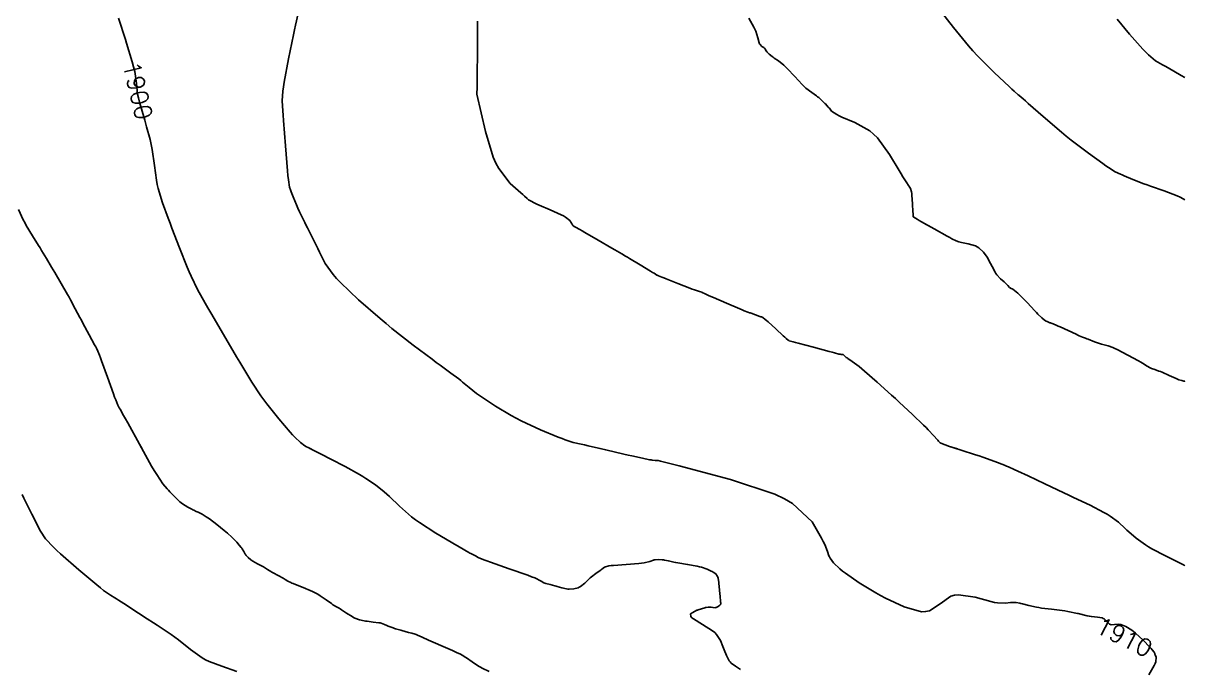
# Model space of a CAD drawing. Header units: metres. Extents: x 837477 to 838477, y 1189014 to 1191014.
# Drawn here: x 838219.8 to 838476.5, y 1189173 to 1189315.7 of the extents above; entities that cross this region are included whole.
import ezdxf

# ---------------------------------------------------------------- set-up
doc = ezdxf.new("R2010")
doc.units = ezdxf.units.M
doc.header["$LTSCALE"] = 0.3
doc.layers.add('COTAS 10', color=1, linetype='Continuous')
doc.styles.get("Standard").update_dxf_attribs({"font": 'simplex.shx'})

msp = doc.modelspace()

# ---------------------------------------------------------------- linework, layer by layer
at = {"layer": 'COTAS 10'}
for points, elevation in [([(838240.88, 1189316.781), (838242.403, 1189312.131), (838242.662, 1189311.28), (838243.917, 1189307.15), (838244.206, 1189306.037), (838244.438, 1189305.04), (838244.807, 1189302.403), (838245.09, 1189300.008), (838245.268, 1189299.163), (838245.49, 1189298.24), (838246.653, 1189294.249), (838247.065, 1189292.798), (838247.866, 1189289.976), (838248.12, 1189288.874), (838248.339, 1189287.807), (838248.831, 1189284.249), (838249.26, 1189280.962), (838249.438, 1189280.066), (838249.643, 1189279.176), (838250.596, 1189276.014), (838251.854, 1189272.582), (838252.251, 1189271.521), (838252.668, 1189270.413), (838254.35, 1189266.014), (838256.067, 1189261.744), (838256.507, 1189260.716), (838256.931, 1189259.757), (838258.336, 1189256.852), (838260.004, 1189253.818), (838260.596, 1189252.778), (838261.243, 1189251.65), (838264.047, 1189246.852), (838266.942, 1189241.97), (838267.646, 1189240.789), (838268.309, 1189239.683), (838270.351, 1189236.305), (838272.34, 1189233.303), (838272.969, 1189232.435), (838273.631, 1189231.549), (838276.305, 1189228.215), (838278.796, 1189225.319), (838279.343, 1189224.709), (838279.828, 1189224.183), (838281.066, 1189222.977), (838282.074, 1189222.282), (838282.415, 1189222.077), (838282.782, 1189221.867), (838283.319, 1189221.589)], 1900), ([(838280.562, 1189317.829), (838279.97, 1189315.262), (838279.752, 1189314.244), (838279.51, 1189313.093), (838278.444, 1189307.829), (838277.483, 1189302.679), (838277.308, 1189301.6), (838277.173, 1189300.671), (838277.013, 1189298.569), (838277.19, 1189296.354), (838277.267, 1189295.354), (838277.356, 1189294.186), (838277.778, 1189288.569), (838278.216, 1189283.087), (838278.316, 1189282.003), (838278.406, 1189281.108), (838278.651, 1189279.443), (838278.884, 1189278.85), (838278.966, 1189278.631), (838279.056, 1189278.388), (838279.443, 1189277.312), (838280.193, 1189275.513), (838280.512, 1189274.815), (838280.879, 1189274.031), (838282.605, 1189270.474), (838284.45, 1189266.759), (838284.891, 1189265.875), (838285.303, 1189265.053), (838286.54, 1189262.605), (838288.307, 1189260.127), (838289.053, 1189259.286), (838289.91, 1189258.378), (838293.934, 1189254.539), (838298.677, 1189250.403), (838299.987, 1189249.308), (838301.296, 1189248.235), (838306.015, 1189244.539), (838310.158, 1189241.424), (838311.105, 1189240.718), (838311.965, 1189240.078), (838314.346, 1189238.332), (838316.061, 1189237.056), (838316.501, 1189236.714), (838316.926, 1189236.376), (838318.332, 1189235.197), (838320.02, 1189233.859), (838320.623, 1189233.421), (838321.284, 1189232.954), (838324.161, 1189231.026), (838327.677, 1189228.938), (838328.741, 1189228.37), (838329.845, 1189227.807), (838334.161, 1189225.811), (838338.048, 1189224.186), (838338.882, 1189223.857), (838339.611, 1189223.58), (838341.367, 1189223.017), (838343.119, 1189222.63), (838343.845, 1189222.464), (838344.675, 1189222.272), (838347.595, 1189221.589)], 1910), ([(838380.191, 1189316.78), (838381.279, 1189314.849), (838381.508, 1189314.37), (838381.706, 1189313.915), (838382.157, 1189312.471), (838382.446, 1189311.393), (838382.541, 1189311.169), (838382.643, 1189310.977), (838383.066, 1189310.552), (838383.466, 1189310.318), (838383.553, 1189310.247), (838383.63, 1189310.173), (838383.821, 1189309.882), (838384.03, 1189309.537), (838384.118, 1189309.429), (838384.219, 1189309.315), (838384.693, 1189308.859), (838385.341, 1189308.329), (838385.552, 1189308.169), (838385.777, 1189308.003), (838386.704, 1189307.357), (838387.875, 1189306.41), (838388.253, 1189306.055), (838388.656, 1189305.659), (838390.307, 1189303.896), (838391.984, 1189302.12), (838392.403, 1189301.717), (838392.803, 1189301.353), (838394.082, 1189300.357), (838395.124, 1189299.639), (838395.374, 1189299.45), (838395.607, 1189299.266), (838396.311, 1189298.635), (838396.842, 1189298.095), (838396.966, 1189297.968), (838397.081, 1189297.85), (838397.412, 1189297.504), (838397.736, 1189297.144), (838397.847, 1189297.018), (838397.966, 1189296.879), (838398.469, 1189296.282), (838399.599, 1189295.487), (838400.114, 1189295.225), (838400.716, 1189294.944), (838403.618, 1189293.775), (838406.907, 1189291.902), (838407.753, 1189291.177), (838408.571, 1189290.362), (838411.29, 1189286.676), (838413.411, 1189283.12), (838413.851, 1189282.388), (838414.228, 1189281.766), (838415.058, 1189280.428), (838415.44, 1189279.852), (838415.533, 1189279.71), (838415.621, 1189279.574), (838415.896, 1189279.146), (838416.112, 1189278.399), (838416.163, 1189278.062), (838416.211, 1189277.669), (838416.353, 1189275.781), (838416.448, 1189273.968), (838416.467, 1189273.622), (838416.482, 1189273.343), (838416.506, 1189272.9), (838416.508, 1189272.897), (838416.509, 1189272.896), (838416.51, 1189272.893), (838416.513, 1189272.89), (838416.514, 1189272.887), (838416.517, 1189272.885), (838416.519, 1189272.883), (838416.527, 1189272.878), (838416.549, 1189272.859), (838416.56, 1189272.85), (838416.573, 1189272.838), (838416.637, 1189272.782), (838417.377, 1189272.347), (838417.817, 1189272.098), (838418.358, 1189271.793), (838421.16, 1189270.225), (838424.009, 1189268.64), (838424.58, 1189268.324), (838425.057, 1189268.061), (838425.994, 1189267.557), (838426.597, 1189267.367), (838426.864, 1189267.302), (838427.174, 1189267.232), (838428.653, 1189266.936), (838430.238, 1189266.455), (838430.616, 1189266.269), (838430.966, 1189266.059), (838432.008, 1189265.111), (838432.828, 1189263.956), (838433.039, 1189263.617), (838433.243, 1189263.269), (838433.918, 1189261.942), (838434.591, 1189260.684), (838434.793, 1189260.38), (838435.002, 1189260.094), (838435.811, 1189259.222), (838436.57, 1189258.529), (838436.747, 1189258.358), (838436.91, 1189258.195), (838437.379, 1189257.678), (838437.776, 1189257.276), (838437.894, 1189257.185), (838438.015, 1189257.103), (838438.481, 1189256.882), (838439.264, 1189256.331), (838439.585, 1189256.042), (838439.95, 1189255.692), (838441.648, 1189253.937), (838443.363, 1189252.111), (838443.74, 1189251.718), (838444.074, 1189251.373), (838444.928, 1189250.533), (838445.483, 1189250.082), (838445.629, 1189249.981), (838445.771, 1189249.892), (838446.256, 1189249.658), (838446.72, 1189249.491), (838446.848, 1189249.443), (838446.977, 1189249.394), (838447.443, 1189249.213), (838448.231, 1189248.873), (838448.562, 1189248.725), (838448.943, 1189248.553), (838450.726, 1189247.734), (838452.496, 1189246.92), (838452.868, 1189246.751), (838453.189, 1189246.606), (838453.923, 1189246.286), (838454.577, 1189246.036), (838454.847, 1189245.935), (838455.157, 1189245.821), (838456.598, 1189245.293), (838458.084, 1189244.776), (838458.421, 1189244.667), (838458.726, 1189244.574), (838459.563, 1189244.364), (838460.612, 1189243.981), (838461.052, 1189243.78), (838461.556, 1189243.537), (838463.917, 1189242.314), (838466.27, 1189241.033), (838466.77, 1189240.754), (838467.203, 1189240.508), (838468.22, 1189239.889), (838468.832, 1189239.525), (838469.011, 1189239.439), (838469.194, 1189239.36), (838469.887, 1189239.125), (838470.817, 1189238.808), (838471.149, 1189238.675), (838471.513, 1189238.524), (838473.096, 1189237.816), (838474.617, 1189237.135), (838474.942, 1189237.001), (838475.225, 1189236.889), (838475.901, 1189236.682), (838476.329, 1189236.596), (838476.457, 1189236.561), (838476.514, 1189236.544), (838476.457, 1189236.561), (838476.329, 1189236.596), (838475.901, 1189236.682), (838475.225, 1189236.889), (838474.942, 1189237.001), (838474.617, 1189237.135), (838473.096, 1189237.816), (838471.513, 1189238.524), (838471.149, 1189238.675), (838470.817, 1189238.808), (838469.887, 1189239.125), (838469.194, 1189239.36), (838469.011, 1189239.439), (838468.832, 1189239.525), (838468.22, 1189239.889), (838467.203, 1189240.508), (838466.77, 1189240.754), (838466.27, 1189241.033), (838463.917, 1189242.314), (838461.556, 1189243.537), (838461.052, 1189243.78), (838460.612, 1189243.981), (838459.563, 1189244.364), (838458.726, 1189244.574), (838458.421, 1189244.667), (838458.084, 1189244.776), (838456.598, 1189245.293), (838455.157, 1189245.821), (838454.847, 1189245.935), (838454.577, 1189246.036), (838453.923, 1189246.286), (838453.189, 1189246.606), (838452.868, 1189246.751), (838452.496, 1189246.92), (838450.726, 1189247.734), (838448.943, 1189248.553), (838448.562, 1189248.725), (838448.231, 1189248.873), (838447.443, 1189249.213), (838446.977, 1189249.394), (838446.848, 1189249.443), (838446.72, 1189249.491), (838446.256, 1189249.658), (838445.771, 1189249.892), (838445.629, 1189249.981), (838445.483, 1189250.082), (838444.928, 1189250.533), (838444.074, 1189251.373), (838443.74, 1189251.718), (838443.363, 1189252.111), (838441.648, 1189253.937), (838439.95, 1189255.692), (838439.585, 1189256.042), (838439.264, 1189256.331), (838438.481, 1189256.882), (838438.015, 1189257.103), (838437.894, 1189257.185), (838437.776, 1189257.276), (838437.379, 1189257.678), (838436.91, 1189258.195), (838436.747, 1189258.358), (838436.57, 1189258.529), (838435.811, 1189259.222), (838435.002, 1189260.094), (838434.793, 1189260.38), (838434.591, 1189260.684), (838433.918, 1189261.942), (838433.243, 1189263.269), (838433.039, 1189263.617), (838432.828, 1189263.956), (838432.008, 1189265.111), (838430.966, 1189266.059), (838430.616, 1189266.269), (838430.238, 1189266.455), (838428.653, 1189266.936), (838427.174, 1189267.232), (838426.864, 1189267.302), (838426.597, 1189267.367), (838425.994, 1189267.557), (838425.057, 1189268.061), (838424.58, 1189268.324), (838424.009, 1189268.64), (838421.16, 1189270.225), (838418.723, 1189271.589)], 1930), ([(838422.726, 1189318.135), (838425.382, 1189314.719), (838428.711, 1189310.669), (838429.688, 1189309.578), (838430.687, 1189308.5), (838434.494, 1189304.719), (838437.702, 1189301.727), (838438.324, 1189301.147), (838438.832, 1189300.675), (838439.704, 1189299.87), (838439.811, 1189299.781), (838439.837, 1189299.762), (838439.86, 1189299.745), (838439.929, 1189299.7), (838440.774, 1189298.969), (838441.287, 1189298.518), (838441.922, 1189297.961), (838445.221, 1189295.051), (838449.242, 1189291.613), (838450.331, 1189290.721), (838451.41, 1189289.856), (838455.221, 1189286.949), (838458.406, 1189284.659), (838459.09, 1189284.182), (838459.689, 1189283.774), (838461.14, 1189282.868), (838462.285, 1189282.323), (838462.691, 1189282.142), (838463.136, 1189281.948), (838465.063, 1189281.14), (838467.445, 1189280.214), (838468.176, 1189279.946), (838468.938, 1189279.672), (838471.948, 1189278.643), (838474.834, 1189277.53), (838475.518, 1189277.204), (838476.152, 1189276.871), (838476.514, 1189276.626)], 1940), ([(838461.54, 1189316.562), (838464.311, 1189313.304), (838467.248, 1189309.988), (838467.907, 1189309.298), (838468.498, 1189308.709), (838470.074, 1189307.406), (838471.629, 1189306.508), (838472.208, 1189306.173), (838472.85, 1189305.802), (838475.703, 1189304.148), (838476.514, 1189303.677)], 1950), ([(838426.271, 1189221.589), (838424.326, 1189222.208), (838423.775, 1189222.396), (838423.317, 1189222.559), (838422.442, 1189222.947), (838422.066, 1189223.326), (838421.924, 1189223.484), (838421.765, 1189223.665), (838421.051, 1189224.511), (838419.826, 1189225.838), (838419.345, 1189226.323), (838418.802, 1189226.859), (838416.328, 1189229.219), (838413.387, 1189231.947), (838412.549, 1189232.715), (838411.701, 1189233.488), (838408.556, 1189236.328), (838405.754, 1189238.783), (838405.122, 1189239.315), (838404.554, 1189239.781), (838403.022, 1189240.93), (838402.079, 1189241.559), (838401.881, 1189241.698), (838401.711, 1189241.822), (838401.328, 1189242.143), (838401.153, 1189242.323), (838401.114, 1189242.358), (838401.079, 1189242.386), (838400.987, 1189242.435), (838400.889, 1189242.446), (838400.851, 1189242.45), (838400.807, 1189242.454), (838400.606, 1189242.475), (838400.382, 1189242.502), (838400.323, 1189242.51), (838400.266, 1189242.518), (838400.074, 1189242.55), (838399.106, 1189242.801), (838398.561, 1189242.947), (838397.895, 1189243.125), (838394.488, 1189244.047), (838391.109, 1189244.964), (838390.46, 1189245.14), (838389.935, 1189245.282), (838389.077, 1189245.513), (838389.018, 1189245.533), (838388.997, 1189245.542), (838388.975, 1189245.553), (838388.879, 1189245.603), (838388.388, 1189246.025), (838388.116, 1189246.27), (838387.786, 1189246.57), (838386.101, 1189248.115), (838384.413, 1189249.66), (838384.08, 1189249.959), (838383.804, 1189250.204), (838383.296, 1189250.623), (838382.962, 1189250.75), (838382.797, 1189250.811), (838382.601, 1189250.881), (838381.63, 1189251.227), (838380.66, 1189251.57), (838380.464, 1189251.639), (838380.3, 1189251.697), (838379.968, 1189251.811), (838379.168, 1189252.14), (838378.708, 1189252.333), (838378.146, 1189252.571), (838375.253, 1189253.795), (838372.331, 1189255.045), (838371.75, 1189255.298), (838371.267, 1189255.51), (838370.348, 1189255.942), (838370.009, 1189256.11), (838369.893, 1189256.156), (838369.768, 1189256.203), (838369.234, 1189256.37), (838368.137, 1189256.747), (838367.657, 1189256.926), (838367.1, 1189257.137), (838364.451, 1189258.168), (838361.886, 1189259.182), (838361.383, 1189259.382), (838360.969, 1189259.547), (838360.219, 1189259.853), (838360.062, 1189259.927), (838360.023, 1189259.946), (838359.984, 1189259.964), (838359.859, 1189260.025), (838359.219, 1189260.403), (838358.857, 1189260.621), (838358.415, 1189260.888), (838356.149, 1189262.264), (838353.827, 1189263.671), (838353.35, 1189263.959), (838352.944, 1189264.202), (838352.075, 1189264.713), (838351.039, 1189265.308), (838350.527, 1189265.605), (838349.918, 1189265.959), (838346.907, 1189267.713), (838343.914, 1189269.454), (838343.316, 1189269.8), (838342.818, 1189270.086), (838341.856, 1189270.629), (838341.584, 1189270.783), (838341.522, 1189270.824), (838341.465, 1189270.865), (838341.31, 1189271.006), (838341.128, 1189271.251), (838341.054, 1189271.356), (838340.97, 1189271.477), (838340.584, 1189272.052), (838339.649, 1189272.836), (838339.22, 1189273.09), (838338.717, 1189273.359), (838336.283, 1189274.462), (838333.838, 1189275.495), (838333.327, 1189275.719), (838332.889, 1189275.917), (838331.91, 1189276.409), (838331.488, 1189276.681), (838331.401, 1189276.739), (838331.327, 1189276.791), (838331.171, 1189276.915), (838330.558, 1189277.476), (838330.197, 1189277.802), (838329.753, 1189278.203), (838327.458, 1189280.266), (838324.889, 1189283.576), (838324.272, 1189284.762), (838323.696, 1189286.065), (838321.956, 1189291.747), (838320.075, 1189299.983), (838320.074, 1189299.989), (838320.074, 1189299.991), (838320.075, 1189299.996), (838320.078, 1189300.001), (838320.078, 1189300.003), (838320.079, 1189300.004), (838320.082, 1189300.01), (838320.097, 1189301.532), (838320.106, 1189302.488), (838320.116, 1189303.677), (838320.17, 1189309.906), (838320.222, 1189316.149)], 1920), ([(838246.07, 1189221.589), (838245.483, 1189222.641), (838242.926, 1189227.318), (838242.421, 1189228.235), (838242.005, 1189228.989), (838241.237, 1189230.346), (838241.042, 1189230.657), (838240.987, 1189230.751), (838240.931, 1189230.848), (838240.726, 1189231.228), (838240.244, 1189232.424), (838240.014, 1189233.036), (838239.742, 1189233.77), (838238.41, 1189237.437), (838237.114, 1189241.04), (838236.864, 1189241.734), (838236.661, 1189242.296), (838236.323, 1189243.23), (838236.008, 1189243.828), (838235.82, 1189244.177), (838235.588, 1189244.607), (838234.386, 1189246.825), (838233.011, 1189249.374), (838232.67, 1189250.012), (838232.347, 1189250.621), (838231.323, 1189252.579), (838230.289, 1189254.509), (838229.959, 1189255.101), (838229.611, 1189255.717), (838228.196, 1189258.152), (838226.761, 1189260.577), (838226.056, 1189261.77), (838224.941, 1189263.654), (838223.848, 1189265.47), (838223.516, 1189266.01), (838223.172, 1189266.567), (838221.825, 1189268.709), (838220.485, 1189270.972), (838220.145, 1189271.603), (838219.819, 1189272.237), (838218.756, 1189274.546)], 1890), ([(838322.763, 1189172.403), (838321.254, 1189173.115), (838320.845, 1189173.338), (838320.439, 1189173.572), (838319.004, 1189174.513), (838317.758, 1189175.385), (838317.472, 1189175.576), (838317.21, 1189175.745), (838316.477, 1189176.176), (838315.54, 1189176.615), (838315.149, 1189176.789), (838314.702, 1189176.987), (838312.614, 1189177.895), (838310.409, 1189178.854), (838309.888, 1189179.085), (838309.406, 1189179.301), (838307.99, 1189179.953), (838306.933, 1189180.424), (838306.678, 1189180.524), (838306.439, 1189180.612), (838305.711, 1189180.821), (838304.955, 1189180.999), (838304.699, 1189181.067), (838304.422, 1189181.143), (838303.251, 1189181.484), (838302.103, 1189181.838), (838301.84, 1189181.921), (838301.601, 1189181.998), (838300.938, 1189182.223), (838300.431, 1189182.424), (838300.291, 1189182.485), (838300.15, 1189182.549), (838299.643, 1189182.801), (838298.951, 1189183.043), (838298.695, 1189183.101), (838298.41, 1189183.155), (838297.145, 1189183.317), (838295.8, 1189183.477), (838295.464, 1189183.529), (838295.145, 1189183.586), (838294.124, 1189183.819), (838293.13, 1189184.2), (838292.828, 1189184.349), (838292.514, 1189184.517), (838291.28, 1189185.282), (838290.139, 1189186.038), (838289.882, 1189186.201), (838289.652, 1189186.344), (838289.035, 1189186.691), (838288.409, 1189187.061), (838288.172, 1189187.218), (838287.909, 1189187.399), (838286.731, 1189188.248), (838285.449, 1189189.139), (838285.12, 1189189.346), (838284.803, 1189189.535), (838283.752, 1189190.074), (838282.688, 1189190.525), (838282.363, 1189190.659), (838282.024, 1189190.796), (838280.69, 1189191.322), (838279.461, 1189191.819), (838279.189, 1189191.937), (838278.945, 1189192.048), (838278.311, 1189192.377), (838277.709, 1189192.727), (838277.486, 1189192.85), (838277.239, 1189192.985), (838276.14, 1189193.565), (838275.016, 1189194.173), (838274.752, 1189194.325), (838274.508, 1189194.47), (838273.799, 1189194.932), (838273.107, 1189195.382), (838272.875, 1189195.519), (838272.625, 1189195.66), (838271.573, 1189196.215), (838270.545, 1189196.78), (838270.311, 1189196.928), (838270.097, 1189197.073), (838269.507, 1189197.564), (838269.086, 1189198.052), (838268.979, 1189198.195), (838268.877, 1189198.341), (838268.543, 1189198.895), (838268.205, 1189199.467), (838268.1, 1189199.625), (838267.991, 1189199.782), (838267.553, 1189200.344), (838267.018, 1189200.947), (838266.847, 1189201.129), (838266.666, 1189201.317), (838265.931, 1189202.053), (838264.93, 1189202.961), (838264.581, 1189203.259), (838264.201, 1189203.576), (838262.572, 1189204.887), (838260.966, 1189206.109), (838260.6, 1189206.37), (838260.269, 1189206.597), (838259.358, 1189207.141), (838258.735, 1189207.437), (838258.585, 1189207.508), (838258.445, 1189207.575), (838258.018, 1189207.777), (838257.511, 1189208.029), (838257.32, 1189208.127), (838257.106, 1189208.237), (838256.151, 1189208.734), (838255.042, 1189209.427), (838254.732, 1189209.66), (838254.421, 1189209.911), (838253.286, 1189210.964), (838252.186, 1189212.122), (838251.898, 1189212.439), (838251.616, 1189212.755), (838250.654, 1189213.881), (838249.303, 1189215.903), (838248.776, 1189216.783), (838248.182, 1189217.802), (838245.483, 1189222.641), (838242.926, 1189227.318), (838242.421, 1189228.235), (838242.005, 1189228.989), (838241.237, 1189230.346), (838241.042, 1189230.657), (838240.987, 1189230.751), (838240.931, 1189230.848), (838240.726, 1189231.228), (838240.244, 1189232.424), (838240.014, 1189233.036), (838239.742, 1189233.77), (838238.41, 1189237.437), (838237.114, 1189241.04), (838236.864, 1189241.734), (838236.661, 1189242.296), (838236.323, 1189243.23), (838236.008, 1189243.828), (838235.82, 1189244.177), (838235.588, 1189244.607), (838234.386, 1189246.825), (838233.011, 1189249.374), (838232.67, 1189250.012), (838232.347, 1189250.621), (838231.323, 1189252.579), (838230.289, 1189254.509), (838229.959, 1189255.101), (838229.611, 1189255.717), (838228.196, 1189258.152), (838226.761, 1189260.577), (838226.056, 1189261.77), (838224.941, 1189263.654), (838223.848, 1189265.47), (838223.516, 1189266.01), (838223.172, 1189266.567), (838221.825, 1189268.709), (838220.485, 1189270.972), (838220.153, 1189271.589)], 1890), ([(838252.226, 1189271.589), (838252.251, 1189271.521), (838252.668, 1189270.413), (838254.35, 1189266.014), (838256.067, 1189261.744), (838256.507, 1189260.716), (838256.931, 1189259.757), (838258.336, 1189256.852), (838260.004, 1189253.818), (838260.596, 1189252.778), (838261.243, 1189251.65), (838264.047, 1189246.852), (838266.942, 1189241.97), (838267.646, 1189240.789), (838268.309, 1189239.683), (838270.351, 1189236.305), (838272.34, 1189233.303), (838272.969, 1189232.435), (838273.631, 1189231.549), (838276.305, 1189228.215), (838278.796, 1189225.319), (838279.343, 1189224.709), (838279.828, 1189224.183), (838281.066, 1189222.977), (838282.074, 1189222.282), (838282.415, 1189222.077), (838282.782, 1189221.867), (838284.327, 1189221.066), (838286.388, 1189220.04), (838287.08, 1189219.688), (838287.824, 1189219.307), (838290.947, 1189217.687), (838294.09, 1189215.962), (838294.845, 1189215.515), (838295.551, 1189215.081), (838297.687, 1189213.625), (838299.599, 1189212.07), (838300.165, 1189211.573), (838300.746, 1189211.048), (838302.973, 1189208.912), (838305.623, 1189206.588), (838306.471, 1189205.944), (838307.368, 1189205.3), (838311.02, 1189202.973), (838314.414, 1189200.981), (838315.148, 1189200.548), (838315.793, 1189200.167), (838317.383, 1189199.22), (838318.292, 1189198.686), (838318.509, 1189198.565), (838318.711, 1189198.456), (838319.314, 1189198.159), (838319.784, 1189197.937), (838319.902, 1189197.875), (838320.015, 1189197.813), (838320.381, 1189197.586), (838321.629, 1189197.067), (838322.299, 1189196.82), (838323.109, 1189196.528), (838327.206, 1189195.103), (838331.337, 1189193.641), (838332.168, 1189193.326), (838332.864, 1189193.05), (838334.25, 1189192.376), (838334.859, 1189191.998), (838335.065, 1189191.908), (838335.288, 1189191.824), (838336.229, 1189191.575), (838337.272, 1189191.342), (838337.56, 1189191.269), (838337.847, 1189191.192), (838338.879, 1189190.882), (838339.9, 1189190.639), (838340.181, 1189190.604), (838340.46, 1189190.582), (838341.462, 1189190.621), (838342.44, 1189190.902), (838342.705, 1189191.034), (838342.968, 1189191.189), (838343.895, 1189191.942), (838344.831, 1189192.818), (838345.099, 1189193.05), (838345.371, 1189193.278), (838346.386, 1189194.064), (838347.306, 1189194.734), (838347.517, 1189194.889), (838347.711, 1189195.03), (838348.254, 1189195.429), (838349.245, 1189195.712), (838349.72, 1189195.779), (838350.283, 1189195.842), (838353.04, 1189196.033), (838355.868, 1189196.235), (838356.475, 1189196.306), (838357.006, 1189196.383), (838358.287, 1189196.714), (838359.066, 1189197.007), (838359.281, 1189197.059), (838359.495, 1189197.099), (838360.263, 1189197.141), (838361.053, 1189197.066), (838361.281, 1189197.033), (838361.513, 1189196.994), (838362.382, 1189196.809), (838363.576, 1189196.556), (838364.012, 1189196.475), (838364.494, 1189196.388), (838366.618, 1189196.034), (838368.76, 1189195.641), (838369.254, 1189195.53), (838369.704, 1189195.418), (838370.972, 1189195.004), (838371.861, 1189194.587), (838372.072, 1189194.473), (838372.268, 1189194.359), (838372.851, 1189193.953), (838373.253, 1189193.415), (838373.334, 1189193.219), (838373.403, 1189193.002), (838373.546, 1189192.047), (838373.624, 1189190.915), (838373.651, 1189190.586), (838373.681, 1189190.25), (838373.813, 1189188.984), (838373.926, 1189187.919), (838373.945, 1189187.711), (838373.958, 1189187.539), (838373.961, 1189187.232), (838373.852, 1189187.121), (838373.794, 1189187.074), (838373.726, 1189187.019), (838373.379, 1189186.76), (838372.952, 1189186.537), (838372.832, 1189186.505), (838372.712, 1189186.486), (838372.27, 1189186.524), (838371.838, 1189186.613), (838371.724, 1189186.626), (838371.613, 1189186.634), (838371.23, 1189186.621), (838370.774, 1189186.536), (838370.617, 1189186.498), (838370.446, 1189186.454), (838369.715, 1189186.246), (838369.006, 1189186.02), (838368.849, 1189185.965), (838368.708, 1189185.913), (838368.342, 1189185.752), (838368.026, 1189185.567), (838367.917, 1189185.499), (838367.799, 1189185.425), (838367.297, 1189185.096), (838367.361, 1189184.512), (838367.6, 1189184.276), (838367.934, 1189184.009), (838369.941, 1189182.776), (838372.156, 1189181.357), (838372.621, 1189180.972), (838373.022, 1189180.59), (838373.938, 1189179.241), (838374.44, 1189177.921), (838374.58, 1189177.558), (838374.72, 1189177.197), (838375.231, 1189175.898), (838375.854, 1189174.749), (838376.065, 1189174.481), (838376.292, 1189174.235), (838377.251, 1189173.527), (838378.327, 1189172.842)], 1900), ([(838282.064, 1189271.589), (838282.605, 1189270.474), (838284.45, 1189266.759), (838284.891, 1189265.875), (838285.303, 1189265.053), (838286.54, 1189262.605), (838288.307, 1189260.127), (838289.053, 1189259.286), (838289.91, 1189258.378), (838293.934, 1189254.539), (838298.677, 1189250.403), (838299.987, 1189249.308), (838301.296, 1189248.235), (838306.015, 1189244.539), (838310.158, 1189241.424), (838311.105, 1189240.718), (838311.965, 1189240.078), (838314.346, 1189238.332), (838316.061, 1189237.056), (838316.501, 1189236.714), (838316.926, 1189236.376), (838318.332, 1189235.197), (838320.02, 1189233.859), (838320.623, 1189233.421), (838321.284, 1189232.954), (838324.161, 1189231.026), (838327.677, 1189228.938), (838328.741, 1189228.37), (838329.845, 1189227.807), (838334.161, 1189225.811), (838338.048, 1189224.186), (838338.882, 1189223.857), (838339.611, 1189223.58), (838341.367, 1189223.017), (838343.119, 1189222.63), (838343.845, 1189222.464), (838344.675, 1189222.272), (838348.541, 1189221.367), (838352.556, 1189220.43), (838353.479, 1189220.218), (838354.32, 1189220.026), (838356.678, 1189219.504), (838358.222, 1189219.197), (838358.55, 1189219.141), (838358.835, 1189219.096), (838359.504, 1189219.04), (838359.913, 1189219.035), (838360.033, 1189219.023), (838360.156, 1189219.006), (838360.627, 1189218.909), (838363.298, 1189218.208), (838364.808, 1189217.811), (838376.096, 1189214.842), (838385.938, 1189211.545), (838388.032, 1189210.547), (838389.854, 1189209.512), (838394.158, 1189205.469), (838396.215, 1189201.853), (838396.621, 1189201.088), (838396.955, 1189200.425), (838397.57, 1189198.882), (838397.864, 1189197.965), (838397.995, 1189197.696), (838398.148, 1189197.421), (838398.882, 1189196.375), (838400.279, 1189195.044), (838400.85, 1189194.589), (838401.501, 1189194.098), (838404.519, 1189192.012), (838408.205, 1189189.771), (838409.278, 1189189.182), (838410.374, 1189188.607), (838414.519, 1189186.642), (838418.35, 1189185.606), (838419.248, 1189185.616), (838420.075, 1189185.755), (838422.472, 1189187.328), (838424.829, 1189189.022), (838425.629, 1189189.237), (838426.494, 1189189.342), (838430.155, 1189188.802), (838433.674, 1189187.83), (838434.45, 1189187.662), (838435.141, 1189187.538), (838436.918, 1189187.456), (838438.014, 1189187.605), (838438.274, 1189187.627), (838438.516, 1189187.64), (838439.236, 1189187.617), (838440.027, 1189187.47), (838440.315, 1189187.405), (838440.632, 1189187.33), (838442.023, 1189186.97), (838443.759, 1189186.585), (838444.293, 1189186.494), (838444.851, 1189186.41), (838447.059, 1189186.162), (838449.396, 1189185.885), (838450.035, 1189185.784), (838450.67, 1189185.671), (838452.784, 1189185.205), (838452.934, 1189185.171), (838454.958, 1189184.704), (838455.442, 1189184.611), (838455.893, 1189184.535), (838457.245, 1189184.39), (838458.259, 1189184.211), (838458.496, 1189184.112), (838458.715, 1189183.992), (838459.348, 1189183.382), (838459.909, 1189182.826), (838460.082, 1189182.742), (838460.263, 1189182.687), (838460.98, 1189182.736), (838461.83, 1189182.824), (838462.094, 1189182.793), (838462.371, 1189182.738), (838463.474, 1189182.339), (838464.783, 1189181.533), (838465.19, 1189181.222), (838465.615, 1189180.873), (838467.308, 1189179.292), (838468.789, 1189177.774), (838469.079, 1189177.464), (838469.318, 1189177.202), (838469.751, 1189176.656), (838469.878, 1189176.341), (838469.925, 1189176.226), (838469.976, 1189176.098), (838470.204, 1189175.535), (838470.112, 1189174.549), (838469.963, 1189174.155), (838469.759, 1189173.709), (838468.576, 1189171.66)], 1910), ([(838476.514, 1189195.728), (838476.348, 1189195.849), (838475.807, 1189196.167), (838475.187, 1189196.509), (838472.284, 1189197.952), (838469.207, 1189199.523), (838468.476, 1189199.946), (838467.799, 1189200.364), (838465.79, 1189201.832), (838464.171, 1189203.246), (838463.738, 1189203.63), (838463.312, 1189204.011), (838461.832, 1189205.36), (838460.002, 1189206.743), (838459.355, 1189207.146), (838458.648, 1189207.557), (838455.588, 1189209.115), (838451.953, 1189210.823), (838450.882, 1189211.329), (838449.784, 1189211.85), (838445.588, 1189213.849), (838441.886, 1189215.617), (838441.1, 1189215.991), (838440.416, 1189216.315), (838438.81, 1189217.071), (838437.584, 1189217.599), (838437.14, 1189217.78), (838436.651, 1189217.976), (838434.511, 1189218.81), (838431.892, 1189219.763), (838431.102, 1189220.034), (838430.283, 1189220.309), (838427.092, 1189221.327), (838424.326, 1189222.208), (838423.775, 1189222.396), (838423.317, 1189222.559), (838422.442, 1189222.947), (838422.066, 1189223.326), (838421.924, 1189223.484), (838421.765, 1189223.665), (838421.051, 1189224.511), (838419.826, 1189225.838), (838419.345, 1189226.323), (838418.802, 1189226.859), (838416.328, 1189229.219), (838413.387, 1189231.947), (838412.549, 1189232.715), (838411.701, 1189233.488), (838408.556, 1189236.328), (838405.754, 1189238.783), (838405.122, 1189239.315), (838404.554, 1189239.781), (838403.022, 1189240.93), (838402.079, 1189241.559), (838401.881, 1189241.698), (838401.711, 1189241.822), (838401.328, 1189242.143), (838401.153, 1189242.323), (838401.114, 1189242.358), (838401.079, 1189242.386), (838400.987, 1189242.435), (838400.889, 1189242.446), (838400.851, 1189242.45), (838400.807, 1189242.454), (838400.606, 1189242.475), (838400.382, 1189242.502), (838400.323, 1189242.51), (838400.266, 1189242.518), (838400.074, 1189242.55), (838399.106, 1189242.801), (838398.561, 1189242.947), (838397.895, 1189243.125), (838394.488, 1189244.047), (838391.109, 1189244.964), (838390.46, 1189245.14), (838389.935, 1189245.282), (838389.077, 1189245.513), (838389.018, 1189245.533), (838388.997, 1189245.542), (838388.975, 1189245.553), (838388.879, 1189245.603), (838388.388, 1189246.025), (838388.116, 1189246.27), (838387.786, 1189246.57), (838386.101, 1189248.115), (838384.413, 1189249.66), (838384.08, 1189249.959), (838383.804, 1189250.204), (838383.296, 1189250.623), (838382.962, 1189250.75), (838382.797, 1189250.811), (838382.601, 1189250.881), (838381.63, 1189251.227), (838380.66, 1189251.57), (838380.464, 1189251.639), (838380.3, 1189251.697), (838379.968, 1189251.811), (838379.168, 1189252.14), (838378.708, 1189252.333), (838378.146, 1189252.571), (838375.253, 1189253.795), (838372.331, 1189255.045), (838371.75, 1189255.298), (838371.267, 1189255.51), (838370.348, 1189255.942), (838370.009, 1189256.11), (838369.893, 1189256.156), (838369.768, 1189256.203), (838369.234, 1189256.37), (838368.137, 1189256.747), (838367.657, 1189256.926), (838367.1, 1189257.137), (838364.451, 1189258.168), (838361.886, 1189259.182), (838361.383, 1189259.382), (838360.969, 1189259.547), (838360.219, 1189259.853), (838360.062, 1189259.927), (838360.023, 1189259.946), (838359.984, 1189259.964), (838359.859, 1189260.025), (838359.219, 1189260.403), (838358.857, 1189260.621), (838358.415, 1189260.888), (838356.149, 1189262.264), (838353.827, 1189263.671), (838353.35, 1189263.959), (838352.944, 1189264.202), (838352.075, 1189264.713), (838351.039, 1189265.308), (838350.527, 1189265.605), (838349.918, 1189265.959), (838346.907, 1189267.713), (838343.914, 1189269.454), (838343.316, 1189269.8), (838342.818, 1189270.086), (838341.856, 1189270.629), (838341.584, 1189270.783), (838341.522, 1189270.824), (838341.465, 1189270.865), (838341.31, 1189271.006), (838341.128, 1189271.251), (838341.054, 1189271.356), (838340.97, 1189271.477), (838340.895, 1189271.589)], 1920), ([(838267.014, 1189172.399), (838263.712, 1189173.535), (838260.882, 1189174.561), (838260.126, 1189174.943), (838259.381, 1189175.366), (838256.79, 1189177.247), (838254.133, 1189179.386), (838253.346, 1189179.972), (838252.537, 1189180.556), (838249.433, 1189182.642), (838246.415, 1189184.572), (838245.661, 1189185.057), (838244.943, 1189185.521), (838242.642, 1189187.016), (838240.836, 1189188.18), (838240.429, 1189188.434), (838240.062, 1189188.658), (838239.074, 1189189.222), (838237.563, 1189190.31), (838236.866, 1189190.865), (838236.049, 1189191.53), (838232.093, 1189194.848), (838228.081, 1189198.357), (838227.228, 1189199.143), (838226.487, 1189199.848), (838224.742, 1189201.723), (838223.662, 1189203.373), (838223.339, 1189203.936), (838223.007, 1189204.545), (838221.723, 1189207.129), (838220.34, 1189209.959), (838219.945, 1189210.722), (838219.544, 1189211.478)], 1880)]:
    msp.add_lwpolyline(points, dxfattribs=dict(at, elevation=elevation))

# ---------------------------------------------------------------- texts
at = {"layer": 'COTAS 10', "char_height": 3.8, "attachment_point": 7}
for s, insert, rotation in [('1900', (838241.798, 1189306.705, 1900), 283.40965), ('1910', (838456.473, 1189181.218, 1910), 333.26307)]:
    msp.add_mtext(s, dxfattribs=dict(at, insert=insert, rotation=rotation))

doc.saveas('drawing.dxf')
